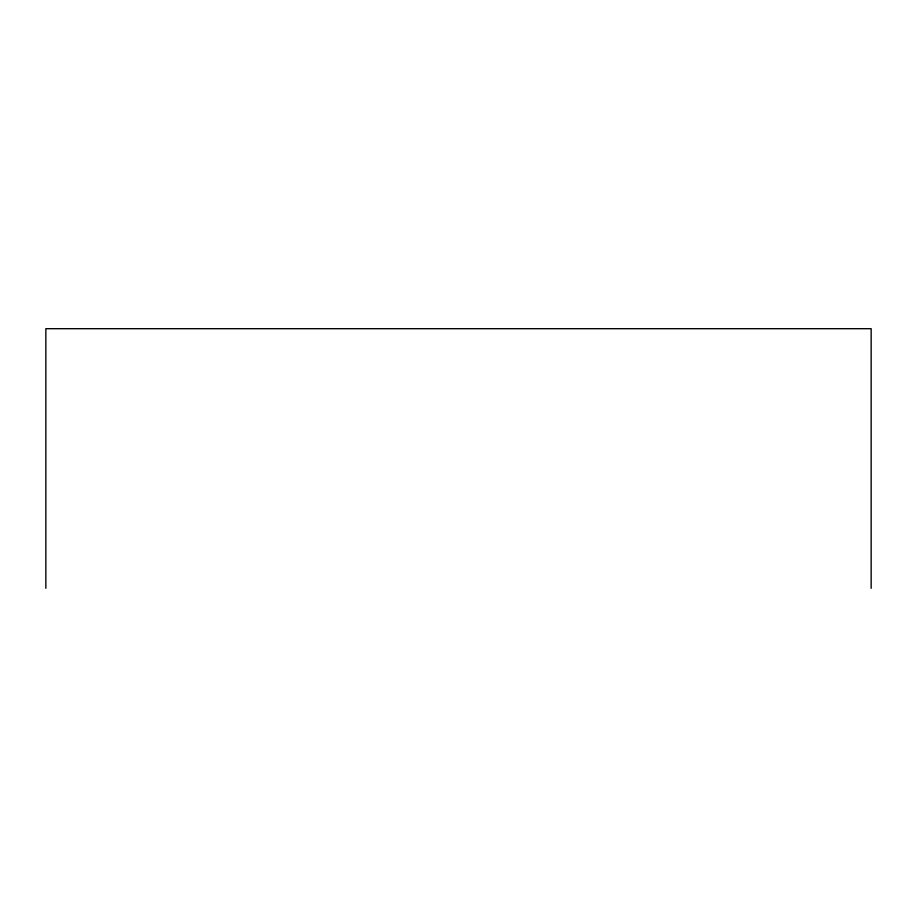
<?xml version="1.0" encoding="UTF-8"?>
<svg xmlns="http://www.w3.org/2000/svg" width="917" height="917" viewBox="0 0 917 917"><rect width="100%" height="100%" fill="white"/><g stroke="black" fill="none" stroke-linecap="round" stroke-linejoin="round"><path stroke-width="1.38" d="M871.15 588.313L871.15 328.687L45.85 328.687L45.85 588.313"/></g></svg>
